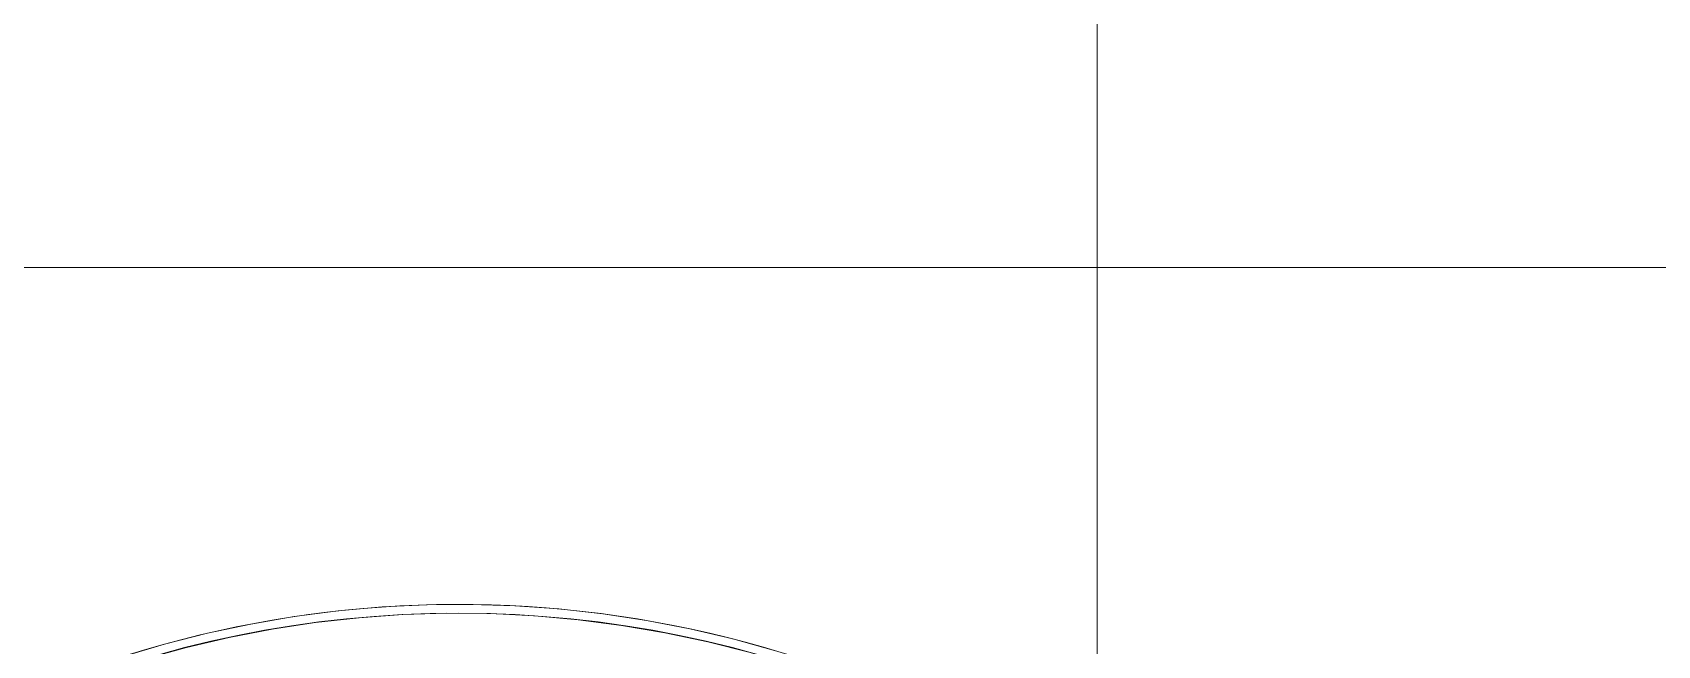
# Model space of a CAD drawing. Header units: millimetres. Extents: x -99196 to 15601, y -9661 to 93550.
# Drawn here: x -9442.3 to -9073.3, y 29069.1 to 29208.4 of the extents above; entities that cross this region are included whole.
import ezdxf

# ---------------------------------------------------------------- set-up
doc = ezdxf.new("R2010")
doc.units = ezdxf.units.MM
doc.linetypes.add('Centre', pattern=[31.75, 6.35, -4.7625, 15.875, -4.7625])
for name, color, linetype, lineweight in [('M-EQPM', 44, 'Continuous', 5), ('NET-THAY', 2, 'Continuous', 9), ('TRUC', 225, 'Continuous', 5)]:
    doc.layers.add(name, color=color, linetype=linetype, lineweight=lineweight)

# ---------------------------------------------------------------- blocks, each defined once
blk = doc.blocks.new('ALB-AC MAY LANH - Generic _Without Brackets_-1836009-MẶT ĐỨNG 14-1')
at = {"layer": 'M-EQPM'}
blk.add_line((-9635.52, 19255), (-8765.52, 19255), dxfattribs=at)
at = {"layer": 'M-EQPM', "flags": 128}
for points in [[(-9273.56, 19167.96), (-9283.23, 19170.65), (-9293.01, 19172.94), (-9302.86, 19174.85), (-9312.79, 19176.36), (-9322.77, 19177.47), (-9332.78, 19178.18), (-9342.81, 19178.49), (-9352.85, 19178.39), (-9362.88, 19177.9), (-9372.88, 19177), (-9382.84, 19175.71), (-9392.73, 19174.02), (-9402.55, 19171.94), (-9412.28, 19169.46), (-9421.9, 19166.6)], [(-9273.56, 19167.96), (-9283.23, 19170.65), (-9293.01, 19172.94), (-9302.86, 19174.85), (-9312.79, 19176.36), (-9322.77, 19177.47), (-9332.78, 19178.18), (-9342.81, 19178.49), (-9352.85, 19178.39), (-9362.88, 19177.9), (-9372.88, 19177), (-9382.84, 19175.71), (-9392.73, 19174.02), (-9402.55, 19171.94), (-9412.28, 19169.46), (-9421.9, 19166.6)], [(-9273.56, 19167.96), (-9283.23, 19170.65), (-9293.01, 19172.94), (-9302.86, 19174.85), (-9312.79, 19176.36), (-9322.77, 19177.47), (-9332.78, 19178.18), (-9342.81, 19178.49), (-9352.85, 19178.39), (-9362.88, 19177.9), (-9372.88, 19177), (-9382.84, 19175.71), (-9392.73, 19174.02), (-9402.55, 19171.94), (-9412.28, 19169.46), (-9421.9, 19166.6)], [(-9273.56, 19167.96), (-9283.23, 19170.65), (-9293.01, 19172.94), (-9302.86, 19174.85), (-9312.79, 19176.36), (-9322.77, 19177.47), (-9332.78, 19178.18), (-9342.81, 19178.49), (-9352.85, 19178.39), (-9362.88, 19177.9), (-9372.88, 19177), (-9382.84, 19175.71), (-9392.73, 19174.02), (-9402.55, 19171.94), (-9412.28, 19169.46), (-9421.9, 19166.6)], [(-9273.56, 19167.96), (-9283.23, 19170.65), (-9293.01, 19172.94), (-9302.86, 19174.85), (-9312.79, 19176.36), (-9322.77, 19177.47), (-9332.78, 19178.18), (-9342.81, 19178.49), (-9352.85, 19178.39), (-9362.88, 19177.9), (-9372.88, 19177), (-9382.84, 19175.71), (-9392.73, 19174.02), (-9402.55, 19171.94), (-9412.28, 19169.46), (-9421.9, 19166.6)], [(-9273.56, 19167.96), (-9283.23, 19170.65), (-9293.01, 19172.94), (-9302.86, 19174.85), (-9312.79, 19176.36), (-9322.77, 19177.47), (-9332.78, 19178.18), (-9342.81, 19178.49), (-9352.85, 19178.39), (-9362.88, 19177.9), (-9372.88, 19177), (-9382.84, 19175.71), (-9392.73, 19174.02), (-9402.55, 19171.94), (-9412.28, 19169.46), (-9421.9, 19166.6)], [(-9273.56, 19167.96), (-9283.23, 19170.65), (-9293.01, 19172.94), (-9302.86, 19174.85), (-9312.79, 19176.36), (-9322.77, 19177.47), (-9332.78, 19178.18), (-9342.81, 19178.49), (-9352.85, 19178.39), (-9362.88, 19177.9), (-9372.88, 19177), (-9382.84, 19175.71), (-9392.73, 19174.02), (-9402.55, 19171.94), (-9412.28, 19169.46), (-9421.9, 19166.6)], [(-9273.56, 19167.96), (-9283.23, 19170.65), (-9293.01, 19172.94), (-9302.86, 19174.85), (-9312.79, 19176.36), (-9322.77, 19177.47), (-9332.78, 19178.18), (-9342.81, 19178.49), (-9352.85, 19178.39), (-9362.88, 19177.9), (-9372.88, 19177), (-9382.84, 19175.71), (-9392.73, 19174.02), (-9402.55, 19171.94), (-9412.28, 19169.46), (-9421.9, 19166.6)], [(-9407.32, 19168.71), (-9397.62, 19170.99), (-9387.85, 19172.88), (-9378, 19174.37), (-9368.1, 19175.47), (-9358.17, 19176.18), (-9348.21, 19176.49), (-9338.25, 19176.39), (-9328.31, 19175.9), (-9318.39, 19175.02), (-9308.51, 19173.73), (-9298.69, 19172.06), (-9288.95, 19169.99), (-9279.3, 19167.53)], [(-9444.96, 19155.78), (-9435.75, 19159.58), (-9426.4, 19163), (-9416.92, 19166.05), (-9407.32, 19168.71), (-9397.62, 19170.99), (-9387.85, 19172.88), (-9378, 19174.37), (-9368.1, 19175.47), (-9358.17, 19176.18), (-9348.21, 19176.49), (-9338.25, 19176.39), (-9328.31, 19175.9), (-9318.39, 19175.02), (-9308.51, 19173.73), (-9298.69, 19172.06), (-9288.95, 19169.99), (-9279.3, 19167.53), (-9269.75, 19164.69), (-9260.33, 19161.47), (-9251.04, 19157.88), (-9241.9, 19153.92), (-9232.93, 19149.59), (-9225.85, 19145.82)], [(-9444.96, 19155.78), (-9435.75, 19159.58), (-9426.4, 19163), (-9416.92, 19166.05), (-9407.32, 19168.71), (-9397.62, 19170.99), (-9387.85, 19172.88), (-9378, 19174.37), (-9368.1, 19175.47), (-9358.17, 19176.18), (-9348.21, 19176.49), (-9338.25, 19176.39), (-9328.31, 19175.9), (-9318.39, 19175.02), (-9308.51, 19173.73), (-9298.69, 19172.06), (-9288.95, 19169.99), (-9279.3, 19167.53), (-9269.75, 19164.69), (-9260.33, 19161.47), (-9251.04, 19157.88), (-9241.9, 19153.92), (-9232.93, 19149.59), (-9225.85, 19145.82)], [(-9444.96, 19155.78), (-9435.75, 19159.58), (-9426.4, 19163), (-9416.92, 19166.05), (-9407.32, 19168.71), (-9397.62, 19170.99), (-9387.85, 19172.88), (-9378, 19174.37), (-9368.1, 19175.47), (-9358.17, 19176.18), (-9348.21, 19176.49), (-9338.25, 19176.39), (-9328.31, 19175.9), (-9318.39, 19175.02), (-9308.51, 19173.73), (-9298.69, 19172.06), (-9288.95, 19169.99), (-9279.3, 19167.53), (-9269.75, 19164.69), (-9260.33, 19161.47), (-9251.04, 19157.88), (-9241.9, 19153.92), (-9232.93, 19149.59), (-9225.85, 19145.82)], [(-9444.96, 19155.78), (-9435.75, 19159.58), (-9426.4, 19163), (-9416.92, 19166.05), (-9407.32, 19168.71), (-9397.62, 19170.99), (-9387.85, 19172.88), (-9378, 19174.37), (-9368.1, 19175.47), (-9358.17, 19176.18), (-9348.21, 19176.49), (-9338.25, 19176.39), (-9328.31, 19175.9), (-9318.39, 19175.02), (-9308.51, 19173.73), (-9298.69, 19172.06), (-9288.95, 19169.99), (-9279.3, 19167.53), (-9269.75, 19164.69), (-9260.33, 19161.47), (-9251.04, 19157.88), (-9241.9, 19153.92), (-9232.93, 19149.59), (-9225.85, 19145.82)], [(-9444.96, 19155.78), (-9435.75, 19159.58), (-9426.4, 19163), (-9416.92, 19166.05), (-9407.32, 19168.71), (-9397.62, 19170.99), (-9387.85, 19172.88), (-9378, 19174.37), (-9368.1, 19175.47), (-9358.17, 19176.18), (-9348.21, 19176.49), (-9338.25, 19176.39), (-9328.31, 19175.9), (-9318.39, 19175.02), (-9308.51, 19173.73), (-9298.69, 19172.06), (-9288.95, 19169.99), (-9279.3, 19167.53), (-9269.75, 19164.69), (-9260.33, 19161.47), (-9251.04, 19157.88), (-9241.9, 19153.92), (-9232.93, 19149.59), (-9225.85, 19145.82)], [(-9444.96, 19155.78), (-9435.75, 19159.58), (-9426.4, 19163), (-9416.92, 19166.05), (-9407.32, 19168.71), (-9397.62, 19170.99), (-9387.85, 19172.88), (-9378, 19174.37), (-9368.1, 19175.47), (-9358.17, 19176.18), (-9348.21, 19176.49), (-9338.25, 19176.39), (-9328.31, 19175.9), (-9318.39, 19175.02), (-9308.51, 19173.73), (-9298.69, 19172.06), (-9288.95, 19169.99), (-9279.3, 19167.53), (-9269.75, 19164.69), (-9260.33, 19161.47), (-9251.04, 19157.88), (-9241.9, 19153.92), (-9232.93, 19149.59), (-9225.85, 19145.82)], [(-9444.96, 19155.78), (-9435.75, 19159.58), (-9426.4, 19163), (-9416.92, 19166.05), (-9407.32, 19168.71), (-9397.62, 19170.99), (-9387.85, 19172.88), (-9378, 19174.37), (-9368.1, 19175.47), (-9358.17, 19176.18), (-9348.21, 19176.49), (-9338.25, 19176.39), (-9328.31, 19175.9), (-9318.39, 19175.02), (-9308.51, 19173.73), (-9298.69, 19172.06), (-9288.95, 19169.99), (-9279.3, 19167.53), (-9269.75, 19164.69), (-9260.33, 19161.47), (-9251.04, 19157.88), (-9241.9, 19153.92), (-9232.93, 19149.59), (-9225.85, 19145.82)]]:
    blk.add_lwpolyline(points, dxfattribs=at)
at = {"layer": 'M-EQPM'}
for radius, start, end in [(251, 60.4089, 121.8937), (251, 60.4089, 121.8937), (251, 60.4089, 121.8937), (251, 60.4089, 121.8937), (251, 60.4089, 121.8937), (251, 60.4089, 121.8937), (251, 60.4089, 121.8937), (251, 60.4089, 121.8937), (249, 0, 180), (249, 0, 180), (249, 0, 180), (249, 0, 180), (249, 0, 180), (249, 0, 180), (249, 0, 180), (249, 0, 180)]:
    blk.add_arc((-9345.52, 18927.5), radius, start, end, dxfattribs=at)
blk = doc.blocks.new('A$C677B3655')
at = {"layer": 'M-EQPM'}
blk.add_blockref('ALB-AC MAY LANH - Generic _Without Brackets_-1836009-MẶT ĐỨNG 14-1', (-13327.74, -18600), dxfattribs=at)

msp = doc.modelspace()

# ---------------------------------------------------------------- linework, layer by layer
at = {"layer": 'TRUC', "linetype": 'Centre', "ltscale": 75}
msp.add_line((-9200.52, -7525.81), (-9200.52, 91838.4), dxfattribs=at)

# ---------------------------------------------------------------- block references
at = {"layer": 'NET-THAY'}
msp.add_blockref('A$C677B3655', (13327.74, 28500), dxfattribs=at)

doc.saveas('drawing.dxf')
